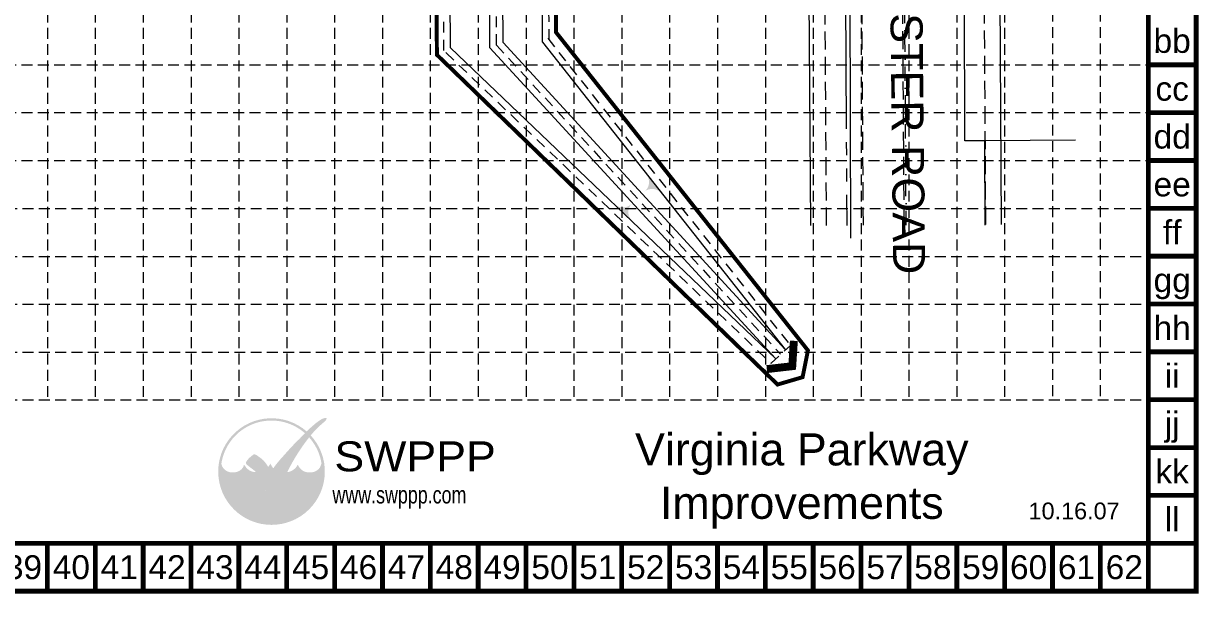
# Model space of a CAD drawing. Header units: feet. Extents: x 47819 to 50150, y 49272 to 50730.
# Drawn here: x 49257 to 50150, y 49272 to 49705 of the extents above; entities that cross this region are included whole.
import ezdxf
from ezdxf.enums import TextEntityAlignment as Align

# ---------------------------------------------------------------- set-up
doc = ezdxf.new("R2010")
doc.units = ezdxf.units.FT
doc.header["$MEASUREMENT"] = 0
for name, pattern in [('DGN Style 2', [13.64237, 8.185422, -5.456948]), ('DGN Style 3', [19.099317, 13.64237, -5.456948]), ('DGN Style 4', [21.841434, 10.913896, -5.456948, 0.013642, -5.456948]), ('HIDDEN', [0.375, 0.25, -0.125]), ('R W Line', [250, 200, -10, 10, -10, 10, -10])]:
    doc.linetypes.add(name, pattern=pattern)
doc.layers.get('0').update_dxf_attribs({"color": 1})
for name, color, linetype in [('BASE', 7, 'Continuous'), ('GRID', 254, 'HIDDEN'), ('LOGO', 7, 'Continuous'), ('SILT FENCE', 200, 'Continuous')]:
    doc.layers.add(name, color=color, linetype=linetype)
for name, color, linetype, lineweight in [('Level 1', 1, 'Continuous', 0), ('Level 21', 1, 'Continuous', 0), ('Level 22', 1, 'Continuous', 0), ('Level 30', 1, 'Continuous', 0), ('Level 4', 1, 'Continuous', 0), ('Level 43', 1, 'Continuous', 0), ('Level 8', 1, 'Continuous', 0)]:
    doc.layers.add(name, color=color, linetype=linetype, lineweight=lineweight)
doc.styles.add('LOGO1', font='ROCKEB.TTF', dxfattribs={"height": 25})
doc.styles.get("Standard").update_dxf_attribs({"font": 'ARIAL.TTF'})
doc.styles.add('Style-WORKING', font='WORKING.shx')
doc.linetypes.add('{-BT-}', pattern='A,20,-3,["BT",Style-WORKING,S=3,R=0,X=-2.504,Y=-1.5],-3', length=26)

# ---------------------------------------------------------------- blocks, each defined once
blk = doc.blocks.new('new logo')
at = {"layer": 'LOGO'}
blk.add_hatch(color=240, dxfattribs=at).paths.add_polyline_path([(117.7, 117.3), (118.9, 118.2), (119.8, 118.9), (120.6, 119.5), (121.3, 119.9), (121.9, 120.3), (122.4, 120.6), (122.8, 120.9), (123.1, 121.1), (123.4, 121.3), (123.7, 121.4), (124, 121.6), (124.2, 121.7), (124.4, 121.8), (124.6, 121.9), (124.8, 121.9), (125, 122), (125.2, 122.1), (125.4, 122.2), (125.6, 122.2), (125.8, 122.3), (125.9, 122.4), (126.1, 122.4), (126.3, 122.5), (126.4, 122.5), (126.6, 122.6), (126.7, 122.6), (126.8, 122.7), (126.9, 122.7), (127.1, 122.7), (127.2, 122.8), (127.3, 122.8), (127.4, 122.8), (127.5, 122.8), (127.6, 122.8), (127.7, 122.8), (127.8, 122.8), (127.9, 122.8), (128, 122.8), (128.1, 122.8), (128.1, 122.8), (128.2, 122.8), (128.3, 122.8), (128.4, 122.8), (128.4, 122.7), (128.5, 122.7), (128.5, 122.7), (128.6, 122.7), (128.6, 122.6), (128.7, 122.6), (128.7, 122.6), (128.7, 122.5), (128.7, 122.5), (128.8, 122.4), (128.8, 122.4), (128.8, 122.3), (128.8, 122.3), (128.8, 122.2), (128.8, 122.1), (128.8, 122.1), (128.8, 122), (128.8, 121.9), (128.8, 121.8), (128.8, 121.8), (128.8, 121.7), (128.8, 121.6), (128.7, 121.5), (128.7, 121.4), (128.7, 121.3), (128.6, 121.3), (128.6, 121.2), (128.5, 121.1), (128.4, 121), (128.4, 120.8), (128.3, 120.7), (128.2, 120.6), (128.1, 120.4), (128, 120.3), (127.8, 120.1), (127.7, 120), (127.6, 119.8), (127.4, 119.6), (127.3, 119.4), (127.1, 119.2), (126.8, 119), (126.6, 118.8), (126.3, 118.5), (125.9, 118.2), (125.5, 117.9), (125.1, 117.5), (124.6, 117), (124, 116.6), (123.5, 116.1), (122.9, 115.6), (122.3, 115.1), (121.7, 114.5), (121.1, 114), (120.6, 113.5), (120, 113), (119.5, 112.5), (119, 112), (118.5, 111.5), (118, 111), (117.5, 110.5), (117, 109.9), (116.5, 109.4), (116, 108.8), (115.5, 108.3), (115, 107.7), (114.5, 107.1), (114, 106.6), (113.5, 106), (113, 105.4), (112.5, 104.8), (112.1, 104.2), (111.6, 103.7), (111.1, 103.1), (110.6, 102.4), (110.1, 101.8), (109.6, 101.1), (109, 100.4), (108.5, 99.7), (107.9, 98.9), (107.3, 98.1), (106.7, 97.3), (106, 96.4), (105.4, 95.6), (104.8, 94.7), (104.2, 93.9), (103.6, 93.1), (103.1, 92.3), (102.5, 91.5), (102, 90.6), (101.4, 89.8), (100.9, 89), (100.3, 88.2), (99.8, 87.3), (99.2, 86.5), (98.6, 85.6), (98.1, 84.7), (97.5, 83.8), (96.9, 82.9), (96.4, 82), (95.9, 81.1), (95.4, 80.3), (94.9, 79.5), (94.5, 78.7), (94, 78), (93.6, 77.2), (93.2, 76.5), (92.8, 75.8), (92.4, 75), (92, 74.3), (91.6, 73.5), (91.2, 72.8), (90.8, 72), (90.4, 71.3), (90, 70.6), (89.6, 69.9), (89.3, 69.3), (89, 68.7), (88.8, 68.2), (88.5, 67.7), (88.3, 67.3), (88.1, 66.9), (88, 66.5), (87.8, 66.1), (87.6, 65.6), (87.4, 65.1), (87.1, 64.4), (86.9, 63.8), (86.6, 63), (86.3, 62.2), (85.9, 61.3), (85.6, 60.4), (85.3, 59.5), (84.9, 58.6), (84.6, 57.7), (84.2, 56.7), (83.9, 55.8), (83.5, 54.9), (83.2, 54), (82.9, 53.2), (82.6, 52.4), (82.3, 51.6), (82.1, 51), (81.9, 50.3), (81.6, 49.8), (81.4, 49.2), (81.2, 48.7), (81, 48.3), (80.8, 47.9), (80.6, 47.5), (80.4, 47.1), (80.2, 46.7), (80, 46.4), (79.7, 46.1), (79.5, 45.8), (79.2, 45.5), (79, 45.2), (78.7, 44.9), (78.5, 44.7), (78.2, 44.4), (78, 44.2), (77.7, 44), (77.4, 43.8), (77.2, 43.6), (76.9, 43.4), (76.6, 43.2), (76.3, 43), (76, 42.9), (75.7, 42.7), (75.5, 42.6), (75.2, 42.5), (74.9, 42.4), (74.6, 42.3), (74.3, 42.2), (74, 42.1), (73.8, 42.1), (73.5, 42), (73.2, 42), (73, 41.9), (72.7, 41.9), (72.5, 41.9), (72.2, 41.9), (72, 42), (71.8, 42), (71.5, 42.1), (71.3, 42.1), (71.1, 42.2), (70.8, 42.2), (70.6, 42.3), (70.4, 42.4), (70.1, 42.5), (69.9, 42.6), (69.6, 42.7), (69.4, 42.8), (69.2, 42.9), (68.9, 43), (68.7, 43.1), (68.5, 43.2), (68.2, 43.4), (68, 43.6), (67.8, 43.7), (67.6, 43.9), (67.4, 44.1), (67.2, 44.3), (67, 44.5), (66.8, 44.7), (66.6, 44.9), (66.5, 45.1), (66.3, 45.4), (66.1, 45.6), (65.9, 45.9), (65.7, 46.2), (65.4, 46.6), (65.2, 47), (65, 47.4), (64.7, 47.9), (64.4, 48.5), (64.2, 49), (63.9, 49.6), (63.7, 50.1), (63.4, 50.7), (63.2, 51.3), (63, 51.8), (62.8, 52.3), (62.6, 52.8), (62.4, 53.3), (62.2, 53.7), (62.1, 54.2), (61.9, 54.7), (61.7, 55.2), (61.5, 55.7), (61.3, 56.3), (61, 56.8), (60.8, 57.4), (60.5, 57.9), (60.2, 58.5), (60, 59.1), (59.7, 59.6), (59.3, 60.2), (59, 60.8), (58.7, 61.3), (58.3, 61.9), (58, 62.4), (57.6, 62.9), (57.3, 63.4), (56.9, 63.9), (56.6, 64.3), (56.3, 64.7), (55.9, 65.1), (55.6, 65.5), (55.2, 65.9), (54.9, 66.3), (54.5, 66.6), (54.1, 67), (53.7, 67.4), (53.3, 67.8), (52.8, 68.1), (52.4, 68.5), (51.9, 68.9), (51.4, 69.3), (50.9, 69.7), (50.5, 70), (50, 70.4), (49.5, 70.8), (49.1, 71.1), (48.7, 71.5), (48.2, 71.8), (47.8, 72.1), (47.5, 72.4), (47.1, 72.7), (46.8, 72.9), (46.6, 73.1), (46.3, 73.3), (46.1, 73.5), (45.9, 73.6), (45.7, 73.8), (45.6, 73.9), (45.5, 74), (45.3, 74.2), (45.2, 74.3), (45.1, 74.4), (45, 74.6), (45, 74.7), (44.9, 74.8), (44.8, 75), (44.8, 75.1), (44.8, 75.2), (44.7, 75.4), (44.7, 75.5), (44.7, 75.7), (44.7, 75.8), (44.7, 76), (44.7, 76.1), (44.7, 76.3), (44.8, 76.4), (44.8, 76.6), (44.9, 76.7), (44.9, 76.9), (45, 77.1), (45.1, 77.2), (45.2, 77.4), (45.3, 77.6), (45.4, 77.8), (45.6, 78), (45.7, 78.2), (45.9, 78.5), (46.1, 78.7), (46.3, 79), (46.6, 79.3), (46.8, 79.5), (47.1, 79.8), (47.3, 80.1), (47.6, 80.4), (47.9, 80.7), (48.2, 81), (48.5, 81.3), (48.8, 81.6), (49.2, 81.9), (49.5, 82.2), (49.8, 82.5), (50.1, 82.7), (50.4, 83), (50.7, 83.2), (51, 83.4), (51.2, 83.6), (51.5, 83.8), (51.7, 83.9), (51.9, 84.1), (52.1, 84.2), (52.2, 84.3), (52.4, 84.4), (52.5, 84.5), (52.7, 84.5), (52.8, 84.6), (53, 84.6), (53.1, 84.6), (53.2, 84.7), (53.3, 84.7), (53.5, 84.7), (53.6, 84.7), (53.7, 84.7), (53.8, 84.7), (54, 84.7), (54.1, 84.6), (54.2, 84.6), (54.3, 84.5), (54.5, 84.5), (54.6, 84.4), (54.7, 84.4), (54.9, 84.3), (55, 84.2), (55.2, 84.1), (55.3, 84.1), (55.5, 84), (55.7, 83.9), (55.9, 83.7), (56.1, 83.6), (56.4, 83.4), (56.7, 83.2), (57, 83), (57.3, 82.8), (57.7, 82.5), (58, 82.3), (58.4, 82), (58.8, 81.7), (59.2, 81.4), (59.6, 81.1), (60, 80.8), (60.4, 80.5), (60.8, 80.2), (61.2, 79.9), (61.5, 79.6), (61.9, 79.3), (62.3, 78.9), (62.6, 78.6), (63, 78.3), (63.3, 77.9), (63.7, 77.5), (64, 77.2), (64.3, 76.8), (64.6, 76.4), (64.9, 76), (65.2, 75.6), (65.5, 75.2), (65.8, 74.8), (66.1, 74.4), (66.4, 74), (66.7, 73.6), (66.9, 73.2), (67.2, 72.8), (67.4, 72.5), (67.6, 72.1), (67.8, 71.8), (67.9, 71.5), (68.1, 71.2), (68.3, 71), (68.4, 70.8), (68.5, 70.6), (68.7, 70.4), (68.8, 70.2), (68.9, 70.1), (69, 70), (69.1, 69.8), (69.3, 69.7), (69.4, 69.7), (69.5, 69.6), (69.6, 69.5), (69.7, 69.5), (69.8, 69.4), (69.9, 69.4), (70.1, 69.3), (70.2, 69.3), (70.3, 69.2), (70.4, 69.2), (70.5, 69.2), (70.6, 69.2), (70.8, 69.2), (70.9, 69.2), (71, 69.2), (71.1, 69.2), (71.2, 69.2), (71.3, 69.2), (71.4, 69.2), (71.5, 69.2), (71.6, 69.2), (71.7, 69.3), (71.8, 69.3), (71.9, 69.3), (72, 69.4), (72.1, 69.5), (72.2, 69.5), (72.3, 69.6), (72.5, 69.6), (72.6, 69.7), (72.7, 69.8), (72.8, 69.9), (72.9, 70), (73, 70.1), (73.1, 70.2), (73.2, 70.3), (73.3, 70.5), (73.5, 70.6), (73.6, 70.8), (73.7, 70.9), (73.9, 71.1), (74, 71.3), (74.2, 71.5), (74.3, 71.8), (74.5, 72), (74.7, 72.3), (74.9, 72.6), (75.1, 72.8), (75.3, 73.1), (75.6, 73.5), (75.8, 73.8), (76.1, 74.1), (76.4, 74.5), (76.7, 74.9), (77, 75.3), (77.3, 75.7), (77.7, 76.1), (78, 76.5), (78.4, 77), (78.8, 77.4), (79.2, 77.9), (79.6, 78.4), (80, 78.9), (80.5, 79.5), (81, 80), (81.5, 80.6), (82, 81.1), (82.5, 81.7), (83, 82.3), (83.6, 82.9), (84.1, 83.5), (84.7, 84.1), (85.2, 84.7), (85.7, 85.3), (86.2, 85.8), (86.7, 86.4), (87.2, 86.9), (87.7, 87.4), (88.1, 87.9), (88.6, 88.5), (89.1, 89), (89.5, 89.5), (90, 90.1), (90.5, 90.6), (91, 91.2), (91.5, 91.7), (92.1, 92.3), (92.6, 92.9), (93.2, 93.5), (93.8, 94.1), (94.4, 94.8), (95, 95.4), (95.6, 96), (96.3, 96.7), (96.9, 97.3), (97.6, 98), (98.2, 98.6), (98.8, 99.2), (99.4, 99.8), (100, 100.3), (100.5, 100.9), (101.1, 101.4), (101.6, 102), (102.1, 102.5), (102.7, 103.1), (103.2, 103.6), (103.7, 104.1), (104.2, 104.7), (104.8, 105.2), (105.3, 105.8), (105.9, 106.3), (106.4, 106.9), (107, 107.5), (107.5, 108), (108.1, 108.6), (108.7, 109.2), (109.3, 109.8), (109.9, 110.3), (110.4, 110.9), (111, 111.5), (111.6, 112), (112.2, 112.6), (112.8, 113.1), (113.4, 113.6), (114, 114.2), (114.6, 114.7), (115.3, 115.3), (116, 115.9), (116.8, 116.6)])
h = blk.add_hatch(color=170, dxfattribs=at)
h.paths.add_polyline_path([(67.4, 44.1), (66.8, 44.7), (66.3, 45.2), (66, 45.8), (65.5, 46.4), (65.1, 47.2), (64.7, 47.9), (64.4, 48.5), (64.2, 49), (63.9, 49.6), (63.7, 50.1), (63.3, 51), (62.9, 52), (62.6, 52.8), (62.4, 53.3), (62.2, 53.7), (62.1, 54.2), (61.9, 54.7), (61.7, 55.2), (61.5, 55.7), (61.3, 56.3), (61, 56.8), (60.8, 57.4), (60.5, 57.9), (60.2, 58.5), (60, 59.1), (59.7, 59.6), (59.3, 60.2), (59, 60.8), (58.7, 61.3), (58.3, 61.9), (58, 62.4), (57.6, 62.9), (57.3, 63.4), (56.9, 63.9), (56.6, 64.3), (56.3, 64.7), (55.9, 65.1), (55.6, 65.5), (55.2, 65.9), (54.9, 66.2), (54, 66.2), (52.9, 66.3), (52, 66.5), (51.5, 66.6), (50.9, 66.8), (50.3, 67), (49.4, 67.4), (48.3, 67.9), (47.3, 68.6), (46.5, 69.3), (45.7, 70), (45, 70.8), (44.4, 71.5), (44, 72.2), (43.6, 72.7), (43.4, 72.9), (43.2, 73.2), (43.1, 73.4), (43, 73.5), (42.8, 73.7), (42.7, 73.7), (42.7, 73.8), (42.6, 73.8), (42.5, 73.7), (42.5, 73.6), (42.4, 73.5), (42.4, 73.4), (42.3, 73.2), (42.2, 72.8), (42, 72.1), (41.7, 71.5), (41.4, 70.9), (41, 70.3), (40.5, 69.8), (40, 69.2), (39.4, 68.7), (38.8, 68.2), (38.1, 67.7), (37.3, 67.3), (36.5, 66.9), (35.7, 66.6), (34.9, 66.3), (34, 66.1), (33, 66), (31.9, 65.9), (30.8, 65.9), (29.6, 65.9), (28.6, 66), (27.6, 66.1), (26.7, 66.4), (25.8, 66.7), (25, 67.1), (24.1, 67.6), (23.2, 68.2), (22.4, 68.9), (21.8, 69.5), (21.4, 69.9), (21, 70.4), (20.6, 70.9), (20.2, 71.5), (19.9, 72.1), (19.5, 72.9), (19.2, 73.8), (18.9, 74.8, -0.595729), (106.3, 106.8), (107, 107.5), (107.5, 108), (108.1, 108.6, 37.93689), (112.3, 104.5), (112.1, 104.2), (111.6, 103.7), (111.1, 103.1), (110.6, 102.5, -0.146449), (123.6, 75), (123.3, 74.5), (123.1, 74), (122.9, 73.5), (122.8, 73.1), (122.5, 72.4), (122.2, 71.7), (121.9, 71.1), (121.5, 70.5), (121.1, 70), (120.7, 69.5), (120.2, 69), (119.6, 68.6), (119, 68.1), (118.4, 67.7), (117.8, 67.4), (117.1, 67), (116.5, 66.7), (115.8, 66.5), (115, 66.3), (114.3, 66.1), (113.5, 66), (112.7, 65.9), (111.9, 65.8), (111.1, 65.8), (110.3, 65.8), (109.4, 65.9), (108.6, 66), (107.7, 66.2), (106.8, 66.4), (105.9, 66.7), (105.1, 67.1), (104.3, 67.5), (103.5, 68), (102.8, 68.6), (102.1, 69.3), (101.4, 70), (100.8, 70.7), (100.2, 71.4), (99.8, 72), (99.5, 72.5), (99.4, 72.8), (99.3, 73), (99.1, 73.2), (99, 73.4), (98.9, 73.5), (98.8, 73.6), (98.7, 73.6), (98.6, 73.6), (98.5, 73.5), (98.4, 73.4), (98.4, 73.3), (98.3, 73.2), (98.2, 73), (98.1, 72.8), (97.8, 72.4), (97.4, 71.8), (96.9, 71.1), (96.4, 70.5), (95.9, 70.1), (95.4, 69.6), (94.8, 69.1), (94.2, 68.6), (93.5, 68.2), (92.8, 67.7), (91.9, 67.3), (91, 66.9), (90.1, 66.6), (89.4, 66.4), (88.6, 66.2), (87.8, 66.1), (87.6, 65.6), (87.4, 65.1), (87.1, 64.4), (86.9, 63.8), (86.6, 63), (86.3, 62.2), (85.9, 61.3), (85.6, 60.4), (85.3, 59.5), (84.9, 58.6), (84.6, 57.7), (84.2, 56.7), (83.9, 55.8), (83.5, 54.9), (83.2, 54), (82.9, 53.2), (82.6, 52.4), (82.3, 51.6), (82.1, 51), (81.9, 50.3), (81.6, 49.8), (81.3, 48.9), (80.9, 48.1), (80.5, 47.3), (80.1, 46.6), (79.6, 45.9), (79.1, 45.4), (78.6, 44.8), (78.1, 44.3), (77.6, 43.9), (77, 43.5), (76.5, 43.1), (75.9, 42.8), (75.3, 42.6), (74.6, 42.3), (73.7, 42.1), (73, 41.9), (72.2, 41.9), (71.6, 42), (70.9, 42.2), (70.1, 42.5), (69.4, 42.8), (68.7, 43.1), (68, 43.5)])
h.paths.add_polyline_path([(71.8, 72), (70.7, 73.9), (70.1, 75.2), (69.7, 74.3), (68.7, 72.6), (67.9, 71.7), (67.9, 71.5), (68.1, 71.2), (68.3, 71), (68.4, 70.8), (68.5, 70.6), (68.7, 70.4), (68.8, 70.2), (68.9, 70.1), (69, 70), (69.1, 69.8), (69.3, 69.7), (69.4, 69.7), (69.5, 69.6), (69.6, 69.5), (69.7, 69.5), (69.8, 69.4), (69.9, 69.4), (70.1, 69.3), (70.2, 69.3), (70.3, 69.2), (70.4, 69.2), (70.5, 69.2), (70.6, 69.2), (70.8, 69.2), (70.9, 69.2), (71, 69.2), (71.1, 69.2), (71.2, 69.2), (71.3, 69.2), (71.4, 69.2), (71.5, 69.2), (71.6, 69.2), (71.7, 69.3), (71.8, 69.3), (71.9, 69.3), (72, 69.4), (72.1, 69.5), (72.2, 69.5), (72.3, 69.6), (72.5, 69.6), (72.6, 69.7), (72.7, 69.8), (72.8, 69.9), (72.9, 70), (73, 70.1), (73.1, 70.2), (73.2, 70.3), (73.3, 70.4), (72.5, 71.1)], flags=17)
at = {"layer": 'LOGO', "style": 'LOGO1'}
for s, height, width, p in [('SWPPP', 31.32, 1.115, (137, 67)), ('www.swppp.com', 18.112, 0.77, (135, 33.4))]:
    blk.add_text(s, height=height, dxfattribs=dict(at, width=width)).set_placement(p)

msp = doc.modelspace()

# ---------------------------------------------------------------- hatches: boundary and pattern name
at = {"layer": 'Level 30', "linetype": 'Continuous', "lineweight": 0}
for points in [[(49730.04, 49590.41, -0.448688), (49728.31, 49576.64, -0.448688), (49742.12, 49575.24), (49740.27, 49577.91), (49738.08, 49580.82), (49733.92, 49585.9)], [(49705.71, 49567.85, 0.448688), (49719.57, 49568.32, 0.448688), (49719.72, 49554.44), (49717.23, 49556.53), (49714.52, 49558.98), (49709.84, 49563.58)]]:
    msp.add_hatch(color=5, dxfattribs=at).paths.add_polyline_path(points)

# ---------------------------------------------------------------- linework, layer by layer
at = {"layer": 'BASE', "color": 9}
msp.add_line((50111.54, 50691.48), (50111.54, 49309.8), dxfattribs=at)
at = {"layer": 'BASE', "const_width": 3.64}
for points in [[(47820.86, 49273.44), (50147.9, 49273.44), (50147.9, 50727.84), (47820.86, 50727.84)], [(47857.14, 49309.79), (50111.64, 49309.73), (50111.6, 50691.5), (47857.6, 50691.54)]]:
    msp.add_lwpolyline(points, close=True, dxfattribs=at)
for points in [[(50147.9, 49673.4), (50111.54, 49673.4)], [(50147.9, 49637.04), (50111.54, 49637.04)], [(50147.9, 49600.68), (50111.54, 49600.68)], [(50147.9, 49564.32), (50111.54, 49564.32)], [(50147.9, 49527.96), (50111.54, 49527.96)], [(50147.9, 49491.6), (50111.54, 49491.6)], [(50147.9, 49455.24), (50111.54, 49455.24)], [(50147.9, 49418.88), (50111.54, 49418.88)], [(50147.9, 49382.52), (50111.54, 49382.52)], [(50147.9, 49346.16), (50111.54, 49346.16)], [(49275.26, 49273.44), (49275.26, 49309.8)], [(49311.62, 49273.44), (49311.62, 49309.8)], [(49347.98, 49273.44), (49347.98, 49309.8)], [(49384.34, 49273.44), (49384.34, 49309.8)], [(49420.7, 49273.44), (49420.7, 49309.8)], [(49457.06, 49273.44), (49457.06, 49309.8)], [(49493.42, 49273.44), (49493.42, 49309.8)], [(49529.78, 49273.44), (49529.78, 49309.8)], [(49566.14, 49273.44), (49566.14, 49309.8)], [(49602.5, 49273.44), (49602.5, 49309.8)], [(49638.86, 49273.44), (49638.86, 49309.8)], [(49675.22, 49273.44), (49675.22, 49309.8)], [(49711.58, 49273.44), (49711.58, 49309.8)], [(49747.94, 49273.44), (49747.94, 49309.8)], [(49784.3, 49273.44), (49784.3, 49309.8)], [(49820.66, 49273.44), (49820.66, 49309.8)], [(49857.02, 49273.44), (49857.02, 49309.8)], [(49893.38, 49273.44), (49893.38, 49309.8)], [(49929.74, 49273.44), (49929.74, 49309.8)], [(49966.1, 49273.44), (49966.1, 49309.8)], [(50002.46, 49273.44), (50002.46, 49309.8)], [(50038.82, 49273.44), (50038.82, 49309.8)], [(50075.18, 49273.44), (50075.18, 49309.8)], [(50147.9, 49309.8), (50111.54, 49309.8)], [(50111.54, 49273.44), (50111.54, 49309.8)]]:
    msp.add_lwpolyline(points, dxfattribs=at)
at = {"layer": 'GRID', "color": 252, "linetype": 'HIDDEN', "lineweight": 0, "ltscale": 33}
for p, q in [((49275.26, 50691.48), (49275.26, 49418.72)), ((49311.62, 50691.48), (49311.62, 49418.72)), ((49347.98, 50691.48), (49347.98, 49418.72)), ((49384.34, 50691.48), (49384.34, 49418.72)), ((49420.7, 50691.48), (49420.7, 49418.72)), ((49457.06, 50691.48), (49457.06, 49418.72)), ((49493.42, 50691.48), (49493.42, 49418.72)), ((49529.78, 50691.48), (49529.78, 49418.72)), ((49566.14, 50691.48), (49566.14, 49418.72)), ((49602.5, 50691.48), (49602.5, 49418.72)), ((49638.86, 50691.48), (49638.86, 49418.72)), ((49675.22, 50691.48), (49675.22, 49418.72)), ((49711.58, 50691.48), (49711.58, 49418.72)), ((49747.94, 50691.48), (49747.94, 49418.72)), ((49784.3, 50691.48), (49784.3, 49418.72)), ((49820.66, 50691.48), (49820.66, 49418.72)), ((49857.02, 50691.48), (49857.02, 49418.72)), ((49893.38, 50691.48), (49893.38, 49418.72)), ((49929.74, 50691.48), (49929.74, 49418.72)), ((49966.1, 50691.48), (49966.1, 49418.72)), ((50002.46, 50691.48), (50002.46, 49418.72)), ((50038.76, 50692.08), (50038.76, 49418.72)), ((50075.12, 50692.08), (50075.12, 49418.72)), ((47857.22, 49673.4), (50111.54, 49673.4)), ((47857.22, 49637.04), (50111.54, 49637.04)), ((47857.22, 49600.68), (50111.54, 49600.68)), ((47858.04, 49564.16), (50112.36, 49564.16)), ((47858.04, 49527.8), (50112.36, 49527.8)), ((47858.04, 49491.44), (50112.36, 49491.44)), ((47858.04, 49455.08), (50112.36, 49455.08)), ((47858.04, 49418.72), (50112.36, 49418.72))]:
    msp.add_line(p, q, dxfattribs=at)
at = {"layer": 'Level 1', "color": 253, "linetype": 'DGN Style 4', "lineweight": 0}
msp.add_line((49927.65, 49551.63), (49925, 49969.67), dxfattribs=at)
at = {"layer": 'Level 21', "color": 35, "linetype": 'DGN Style 3', "lineweight": 0}
for p, q in [((49988.15, 49552.02), (49985.98, 49895.28)), ((49867.15, 49551.25), (49865.02, 49888.13)), ((49895.15, 49551.43), (49893.24, 49853.78)), ((49926.15, 49551.62), (49924.24, 49853.96))]:
    msp.add_line(p, q, dxfattribs=at)
at = {"layer": 'Level 22', "color": 1, "linetype": 'DGN Style 3', "lineweight": 0, "const_width": 3}
msp.add_lwpolyline([(49118.81, 49903.62), (49477.95, 49903.02), (49569.34, 49895.76), (49571.16, 49680.98), (49829.95, 49430.43), (49848.95, 49436.03), (49853.02, 49456.35), (49661.71, 49698), (49661.7, 49896.46), (49841.91, 49897.06), (49845.52, 49870.95), (49876.17, 49870.35), (49877.01, 50037.84), (49824.54, 50037.11), (49822.73, 50100.28), (49807.11, 50114.33), (49674.58, 50114.05), (49558.58, 50096.88), (49130.09, 50096.24)], dxfattribs=at)
at = {"layer": 'Level 30', "color": 5, "linetype": 'Continuous', "lineweight": 0}
for p, q in [((49581.44, 49686.27), (49580.44, 49888.2)), ((49611.44, 49686.42), (49610.44, 49888.35)), ((49621.42, 49690.33), (49620.44, 49888.4)), ((49651.42, 49690.48), (49650.44, 49888.55)), ((49581.44, 49686.27), (49828.42, 49450.16)), ((49611.44, 49686.42), (49828.42, 49450.16)), ((49621.42, 49690.33), (49835.78, 49456.93)), ((49651.42, 49690.48), (49835.78, 49456.93))]:
    msp.add_line(p, q, dxfattribs=at)
at = {"layer": 'Level 30', "color": 5, "linetype": 'DGN Style 2', "lineweight": 0}
for q in [(49615.44, 49888.37), (49832.1, 49453.55)]:
    msp.add_line((49616.43, 49688.37), q, dxfattribs=at)
at = {"layer": 'Level 4', "color": 7, "linetype": 'R W Line', "lineweight": 0}
for p, q in [((50000.15, 49552.09), (49998, 49892.33)), ((49972.28, 49615.55), (49971.81, 49866.39)), ((49855.15, 49551.17), (49853.25, 49851.95)), ((49880.84, 49824.67), (49882.57, 49551.35))]:
    msp.add_line(p, q, dxfattribs=at)
at = {"layer": 'Level 4', "color": 7, "linetype": 'Continuous', "lineweight": 0}
for p, q in [((49987.28, 49615.67), (49972.28, 49615.55)), ((50056.36, 49616.22), (49987.28, 49615.67)), ((49987.69, 49551.63), (49987.28, 49615.67))]:
    msp.add_line(p, q, dxfattribs=at)
at = {"layer": 'Level 43', "color": 7, "linetype": '{-BT-}', "lineweight": 0}
msp.add_line((49885.67, 49541.59), (49884.8, 49852.66), dxfattribs=at)
at = {"layer": 'Level 8', "color": 253, "linetype": 'DGN Style 2', "lineweight": 0}
for p, q in [((49576.45, 49684.21), (49575.44, 49888.18)), ((49656.41, 49692.32), (49655.44, 49888.57)), ((49655.34, 49693.58), (49839.71, 49460.03)), ((49577.98, 49682.65), (49824.96, 49446.55)), ((49824.96, 49446.55), (49839.71, 49460.03))]:
    msp.add_line(p, q, dxfattribs=at)
at = {"layer": 'SILT FENCE', "linetype": 'Continuous', "lineweight": 0, "const_width": 6}
msp.add_lwpolyline([(49821.81, 49442.16), (49841.11, 49444.37), (49842.32, 49463.66)], dxfattribs=at)

# ---------------------------------------------------------------- block references
at = {"layer": 'GRID', "ltscale": 500, "xscale": 0.7272000000011758, "yscale": 0.7272000000011758, "zscale": 0.7271999999993568}
msp.add_blockref('new logo', (49393.63, 49315.76), dxfattribs=at)

# ---------------------------------------------------------------- texts
at = {"insert": (49940.84, 49638.1), "char_height": 24.355, "width": 519.8515, "attachment_point": 2, "rotation": 270.60542}
msp.add_mtext('{\\C7;CUSTER ROAD}', dxfattribs=at)
at = {"insert": (49848.35, 49393.32), "char_height": 24.355, "width": 284.8478, "attachment_point": 2}
msp.add_mtext('{\\C7;Virginia Parkway Improvements}', dxfattribs=at)
at = {"layer": 'BASE'}
for s, p in [('bb', (50129.72, 49691.58)), ('cc', (50129.72, 49655.22)), ('dd', (50129.72, 49618.86)), ('ee', (50129.72, 49582.5)), ('ff', (50129.72, 49546.14)), ('gg', (50129.72, 49509.78)), ('hh', (50129.72, 49473.42)), ('ii', (50129.72, 49437.06)), ('jj', (50129.72, 49400.7)), ('kk', (50129.72, 49364.34)), ('ll', (50129.72, 49327.98)), ('39', (49257.08, 49291.62)), ('40', (49293.44, 49291.62)), ('41', (49329.8, 49291.62)), ('42', (49366.16, 49291.62)), ('43', (49402.52, 49291.62)), ('44', (49438.88, 49291.62)), ('45', (49475.24, 49291.62)), ('46', (49511.6, 49291.62)), ('47', (49547.96, 49291.62)), ('48', (49584.32, 49291.62)), ('49', (49620.68, 49291.62)), ('50', (49657.04, 49291.62)), ('51', (49693.4, 49291.62)), ('52', (49729.76, 49291.62)), ('53', (49766.12, 49291.62)), ('54', (49802.48, 49291.62)), ('55', (49838.84, 49291.62)), ('56', (49875.2, 49291.62)), ('57', (49911.56, 49291.62)), ('58', (49947.92, 49291.62)), ('59', (49984.28, 49291.62)), ('60', (50020.64, 49291.62)), ('61', (50057, 49291.62)), ('62', (50093.36, 49291.62))]:
    msp.add_text(s, height=18.18, dxfattribs=at).set_placement(p, align=Align.MIDDLE_CENTER)
msp.add_text('10.16.07', height=12.726, dxfattribs=at).set_placement((50055.2, 49328), align=Align.CENTER)

doc.saveas('drawing.dxf')
